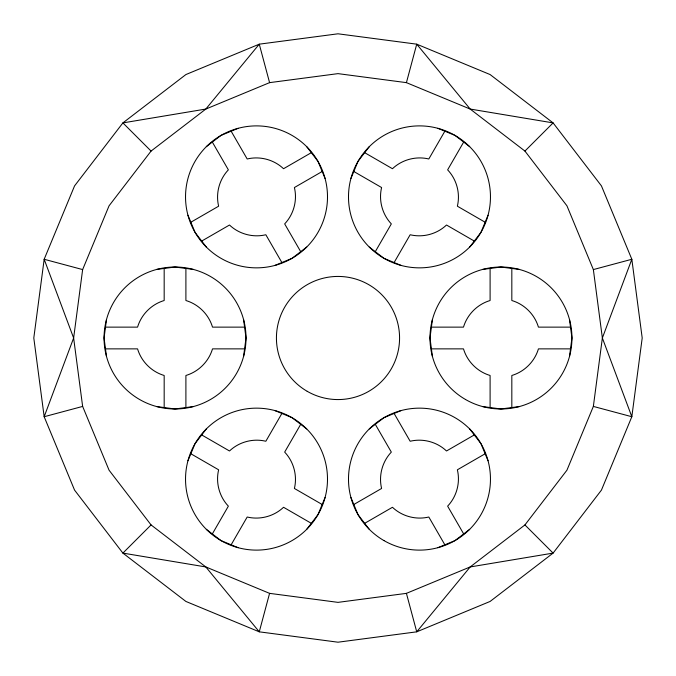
<?xml version="1.0" encoding="UTF-8"?>
<svg xmlns="http://www.w3.org/2000/svg" width="676" height="676" viewBox="0 0 676 676"><rect width="100%" height="100%" fill="white"/><g stroke="black" fill="none" stroke-linecap="round" stroke-linejoin="round"><path stroke-width="1.01" d="M82.641 269.58L73.633 338L44.168 416.729L74.554 490.1L122.897 553.103L185.9 601.446L259.271 631.832L338 642.2L416.729 631.832L490.1 601.446L553.103 553.103L601.446 490.1L631.832 416.729L642.2 338L631.832 259.271L601.446 185.9L553.103 122.897L490.1 74.554L416.729 44.168L338 33.8L259.271 44.168L185.9 74.554L122.897 122.897L74.554 185.9L44.168 259.271L33.8 338L44.168 416.729L82.641 406.42L73.633 338L44.168 259.271L82.641 269.58L109.056 205.817L151.069 151.069L205.817 109.056L259.271 44.168L269.58 82.641L338 73.633L406.42 82.641L470.183 109.056L553.103 122.897L524.931 151.069L566.944 205.817L593.359 269.58L602.367 338L631.832 416.729L593.359 406.42L566.944 470.183L524.931 524.931L470.183 566.944L416.729 631.832L406.42 593.359L338 602.367L269.58 593.359L205.817 566.944L122.897 553.103L151.069 524.931L205.817 566.944L259.271 631.832L269.58 593.359M106.478 319.63L104.053 338L106.478 356.37M193.404 269.437L175.033 267.02L156.663 269.437A70.98 70.98 0 0 0 124.849 388.193A70.98 70.98 0 0 0 243.597 356.37L246.013 338L243.597 319.63M432.403 319.63L429.987 338L432.403 356.37M569.522 356.37L571.947 338L569.522 319.63M593.359 406.42L602.367 338L631.832 259.271L593.359 269.58M406.42 82.641L416.729 44.168L470.183 109.056L524.931 151.069M187.953 460.762L195.051 443.642L206.324 428.939M350.92 178.498L358.01 161.378L369.29 146.675M325.08 497.502L317.99 514.622L306.71 529.325M401.113 265.431L383.993 258.342L369.29 247.061A70.98 70.98 0 0 1 401.113 128.305A70.98 70.98 0 0 1 488.047 215.238L480.949 232.358L469.676 247.061M212.332 533.93L228.37 506.147C219.286 496.59 215.543 482.63 218.635 469.803L190.852 453.765M281.884 413.467L265.845 441.251C253.018 438.158 239.059 441.901 229.502 450.985L201.718 434.947M375.298 251.666L391.336 223.891C382.253 214.326 378.509 200.366 381.602 187.539L353.818 171.501M444.85 131.203L428.812 158.987C415.985 155.894 402.026 159.637 392.46 168.721L364.685 152.683M231.15 544.797L247.188 517.013C260.015 520.106 273.974 516.363 283.54 507.279L311.315 523.317M300.702 424.334L284.664 452.109C293.747 461.674 297.491 475.634 294.398 488.461L322.182 504.499M394.116 262.533L410.155 234.749C422.982 237.842 436.941 234.099 446.498 225.015L474.282 241.053M463.668 142.07L447.63 169.853C456.714 179.41 460.457 193.37 457.365 206.197L485.148 222.235M206.324 146.675L221.027 135.394L238.146 128.305A70.98 70.98 0 0 1 325.08 215.238A70.98 70.98 0 0 1 206.324 247.061L195.051 232.358L187.953 215.238M306.71 247.061L292.007 258.342L274.887 265.431M369.29 428.939L383.993 417.658L401.113 410.569M469.676 529.325L454.973 540.606L437.854 547.695M190.852 222.235L218.635 206.197C215.543 193.37 219.286 179.41 228.37 169.853L212.332 142.07M311.315 152.683L283.54 168.721C273.974 159.637 260.015 155.894 247.188 158.987L231.15 131.203M201.718 241.053L229.502 225.015C239.059 234.099 253.018 237.842 265.845 234.749L281.884 262.533M322.182 171.501L294.398 187.539C297.491 200.366 293.747 214.326 284.664 223.891L300.702 251.666M353.818 504.499L381.602 488.461C378.509 475.634 382.253 461.674 391.336 452.109L375.298 424.334M474.282 434.947L446.498 450.985C436.941 441.901 422.982 438.158 410.155 441.251L394.116 413.467M364.685 523.317L392.46 507.279C402.026 516.363 415.985 520.106 428.812 517.013L444.85 544.797M485.148 453.765L457.365 469.803C460.457 482.63 456.714 496.59 447.63 506.147L463.668 533.93M269.58 82.641L205.817 109.056L122.897 122.897L151.069 151.069M406.42 593.359L470.183 566.944L553.103 553.103L524.931 524.931M482.596 269.437L500.967 267.02L519.337 269.437M193.404 406.563L175.033 408.98L156.663 406.563M519.337 406.563L500.967 408.98L482.596 406.563M105.49 327.133L137.566 327.133C141.301 314.484 151.517 304.268 164.175 300.524L164.175 268.448M244.585 327.133L212.509 327.133C208.774 314.484 198.55 304.268 185.9 300.524L185.9 268.448M431.415 327.133L463.491 327.133C467.226 314.484 477.45 304.268 490.1 300.524L490.1 268.228M570.51 327.133L538.434 327.133C534.699 314.484 524.483 304.268 511.825 300.524L511.825 268.448M105.49 348.867L137.566 348.867C141.301 361.516 151.517 371.732 164.175 375.476L164.175 407.552M244.585 348.867L212.509 348.867C208.774 361.516 198.55 371.732 185.9 375.476L185.9 407.552M431.415 348.867L463.491 348.867C467.226 361.516 477.45 371.732 490.1 375.476L490.1 407.552M570.51 348.867L538.434 348.867C534.699 361.516 524.483 371.732 511.825 375.476L511.825 407.552M437.854 128.305L454.973 135.394L469.676 146.675M274.887 410.569L292.007 417.658L306.71 428.939M238.146 547.695L221.027 540.606L206.324 529.325M306.71 146.675L317.99 161.378L325.08 178.498M469.676 428.939L480.949 443.642L488.047 460.762M369.29 529.325L358.01 514.622L350.92 497.502M151.069 524.931L109.056 470.183L82.641 406.42M156.663 269.437A70.98 70.98 0 0 1 243.597 356.37M206.324 247.061A70.98 70.98 0 0 1 238.146 128.305M488.047 215.238A70.98 70.98 0 0 1 369.29 247.061M383.993 540.606A70.98 70.98 0 0 0 490.463 479.132A70.98 70.98 0 0 0 383.993 417.658A70.98 70.98 0 0 0 383.993 540.606M221.027 540.606A70.98 70.98 0 0 0 327.497 479.132A70.98 70.98 0 0 0 221.027 417.658A70.98 70.98 0 0 0 221.027 540.606M307.217 391.32A61.567 61.567 0 0 0 399.567 338A61.567 61.567 0 0 0 307.217 284.68A61.567 61.567 0 0 0 307.217 391.32M465.477 399.474A70.98 70.98 0 0 0 571.947 338A70.98 70.98 0 0 0 465.477 276.526A70.98 70.98 0 0 0 465.477 399.474"/></g></svg>
